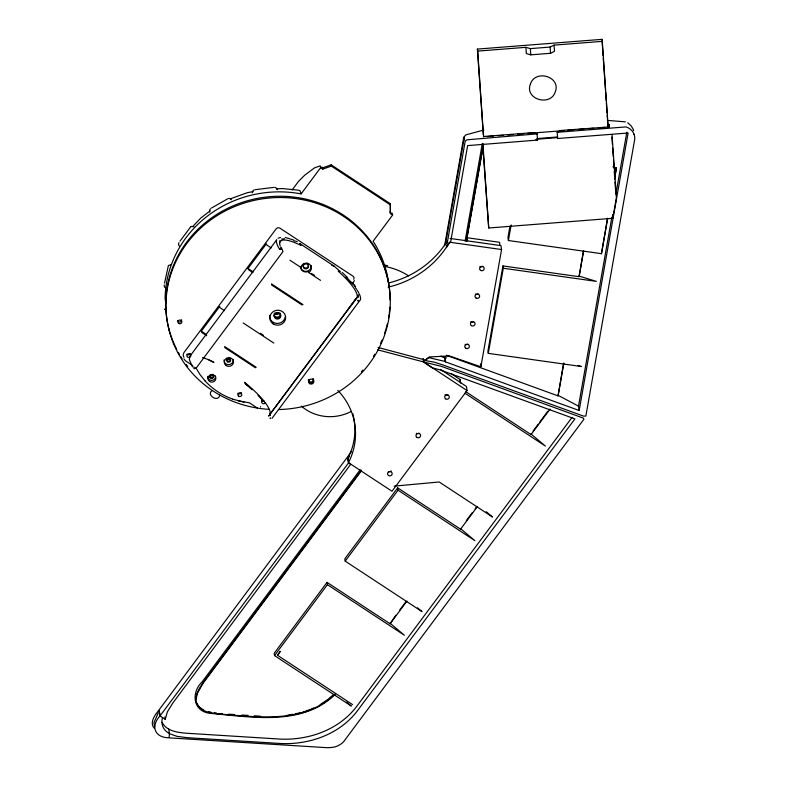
<?xml version="1.0" encoding="UTF-8"?>
<svg xmlns="http://www.w3.org/2000/svg" width="787" height="787" viewBox="0 0 787 787"><rect width="100%" height="100%" fill="white"/><g stroke="black" fill="none" stroke-linecap="round" stroke-linejoin="round"><path stroke-width="1.18" d="M390.263 212.352L390.342 203.725L331.179 164.847L322.572 167.867M388.512 282.513A112.315 105.871 -8.7 0 0 373.107 241.225L392.615 215.048L390.46 213.621L390.342 203.725M270.256 415.556L270.305 412.959M358.36 297.309L358.41 294.712M164.158 284.983L164.355 286.822L165.693 288.111M162.201 722.436C166.578 731.133 177.35 732.392 186.047 733.218L276.532 738.855C307.019 741.354 339.6 730.287 357.888 704.808L572.041 417.415M189.48 358.99L189.677 356.57L276.709 239.779A51.608 12.454 36.7 0 0 279.592 249.253M169.146 736.996L169.451 733.494C163.489 730.808 160.45 723.755 162.555 717.577M354.357 280.585L352.409 284.009M196.081 699.525L197.232 693.622L203.262 682.998L361.538 470.587M279.552 242.888L279.926 240.527M260.546 406.997L260.477 406.682M444.606 245.731L463.533 138.463A20.088 15.386 -56.5 0 0 463.71 137.204L465.855 134.882L483.867 129.983M445.363 244.727L464.35 137.115L463.73 140.903M465.087 241.078L482.313 143.441M466.268 241.353L482.874 147.199M467.537 240.901L467.045 237.723L483.159 146.382M377.947 347.441L425.373 360.062L429.269 356.924L449.446 355.98L480.896 366.752L501.565 249.548L500.965 245.623L450.115 238.441M583.669 250.679L579.084 276.69L502.942 265.927L487.92 351.051L488.274 353.363L581.337 366.516L577.865 365.443M509.848 226.764L507.949 237.556L508.402 240.527L601.465 253.68L607.594 218.914M488.274 353.363L503.296 268.239L502.942 265.927M508.402 240.527L511.147 224.944M446.318 355.252L558.052 395.891L563.551 363.505M579.084 276.69L583.364 251.201M558.052 395.891L563.856 362.984M607.495 218.245L601.465 253.68M614.47 178.679L616.378 167.887L612.906 166.814M614.578 179.347L616.378 167.887M444.685 357.475L443.986 357.229L446.259 358.006L440.75 356.226L444.97 357.209L445.353 361.843L579.173 410.509L578.504 406.151L611.833 217.232M626.826 132.226L615.847 194.232M613.211 214.684L612.916 216.376L612.798 214.713M579.173 410.509L628.124 133.003L557.599 138.512L557.166 132.295L560.915 130.455L609.512 126.914M168.772 729.037L169.431 733.691L176.918 736.317L186.726 737.655L277.211 743.292C307.697 745.791 340.279 734.724 358.567 709.244L574.913 418.9L440.002 369.88L432.073 367.785L423.731 362.02L441.291 366.319L583.423 418.153L583.905 419.245L343.506 741.866A19.508 18.386 -8.7 0 1 335.046 746.893A33.034 31.136 -8.7 0 1 325.572 747.601L168.438 737.822C154.282 737.271 150.671 726.027 160.017 715.904L159.249 711.064L160.017 715.904L165.24 719.338L167.375 711.871L172.579 703.352L350.687 464.33L348.533 462.923L347.864 458.555L351.661 449.485A69.217 65.242 -8.7 0 0 352.753 413.568M252.263 389.821L245.229 383.771L244.57 382.325A47.564 11.48 36.7 0 1 268.701 415.91M164.542 283.143L168.388 265.524L170.769 264.757M425.895 360.298L426.338 359.551M280.202 246.026A47.564 11.48 36.7 0 1 300.988 245.426L299.699 243.498L333.963 266.016L340.377 271.584M178.915 242.691L178.501 244.482L179.318 246.183M158.256 712.865L153.947 722.722L154.596 726.421M347.51 310.157L355.685 299.158M292.134 189.942L298.539 181.384L304.707 175.186L314.603 167.808L320.23 165.86L320.604 167.72L301.096 193.897A112.315 105.871 -8.7 0 0 165.093 298.48L165.762 302.887A112.315 105.871 -8.7 0 1 278.352 196.268A112.315 105.871 -8.7 0 1 390.096 299.936M206.765 335.774L201.905 332.567L201.275 331.189L219.662 306.517L220.153 307.776L224.482 310.658M252.834 272.617L248.505 269.725L248.013 268.465L266.399 243.793L266.891 245.052L271.22 247.935M195.953 368.395L282.986 251.604L281.52 247.964M211.9 390.775C206.076 394.995 218.491 403.023 219.74 395.054M268.662 415.949L355.724 299.119A47.564 11.48 36.7 0 0 338.194 271.151M270.059 414.228L357.082 297.437M351.612 451.472L156.643 713.12C153.416 717.114 149.924 723.981 154.39 728.378M349.32 456.608L347.864 458.555L348.474 462.648L391.995 491.255L467.055 390.549L466.425 386.447L440.533 369.428M160.017 715.904L348.533 462.923M360.161 469.79L202.229 681.729C190.336 693.091 193.248 712.422 211.319 713.455C252.125 717.075 302.562 726.401 335.331 694.242M361.469 470.144L203.194 682.565C199.2 688.32 194.773 695.147 196.416 702.496M406.948 601.111L390.067 623.776L327.048 582.36L274.181 653.308L274.535 655.61L351.307 706.067L346.585 702.132M477.443 506.513L460.552 529.179L397.701 487.871L344.834 558.809L345.188 561.121L422.009 611.607L417.503 607.81M274.535 655.61L327.402 584.662L327.048 582.36M345.188 561.121L398.055 490.173L397.701 487.871M277.457 655.237L280.32 651.38L277.457 655.256L352.556 704.591M390.067 623.776L395.841 615.227M399.511 610.299L406.122 601.435M466.327 520.63L472.2 512.75M475.141 508.805L476.607 506.838M533.133 430.981L538.249 424.114M539.705 422.157L547.742 411.365M465.815 391.71L531.038 434.581L550.034 409.083M190.808 226.725L179.987 241.147M272.056 418.281L360.348 299.847A51.608 12.454 36.7 0 0 359.364 294.102M293.935 240.792L297.23 241.599M210.503 208.742L209.558 210.218L209.736 212.106M192.785 226.469L200.793 218.029L210.109 210.877M445.353 361.843L444.97 357.209M328.996 698.512L333.501 694.626M334.465 694.291C304.372 723.912 258.057 716.977 220.045 714.094C211.762 712.983 198.885 712.117 196.347 702.053M320.112 704.631L328.1 699.279M191.084 226.459L193.927 226.705M211.447 208.073L227.679 198.806M254.083 189.952L252.824 190.966L252.352 192.776M311.475 709.028L313.639 707.926M602.311 41.878L601.966 39.35L477.394 49.089L477.699 51.096L525.903 47.328L530.359 48.617L550.113 47.072L554.068 45.125L602.271 41.357L608.184 127.13L607.879 125.123M525.903 47.328L526.336 53.546L530.792 54.834L550.536 53.29L554.501 51.342L554.068 45.125M302.395 712.373L310.344 709.441M230.345 198.816L247.108 192.766L252.952 191.615M320.604 167.72L322.768 169.136L331.376 166.116L390.539 204.994M278.067 238.205L280.556 237.517M331.809 265.386L333.963 266.016M165.742 308.189L164.473 309.606M625.37 121.857L608.833 120.509M286.94 715.413L292.882 714.242M295.263 713.77L301.214 712.609M213.484 362.413L208.771 359.885M633.968 134.075L633.909 134.469M281.618 239.12L284.55 238.717M228.525 198.452L229.991 198.55L231.358 199.76M255.086 189.697L273.787 187.385M394.198 486.13L439.205 481.988L492.495 517.01L486.189 511.698M484.339 136.446L532.868 132.649L537.088 133.869L537.511 140.086L467.635 145.605L450.528 242.573L449.544 242.426A93.84 88.449 -8.7 0 1 446.465 247.413L465.078 141.916A2.971 2.804 -8.7 0 1 467.075 139.811L537.088 133.869M487.281 136.584L493.38 136.102M498.269 135.728L503.149 135.344M508.038 134.961L512.927 134.577M517.807 134.193L523.916 133.721M527.575 133.436L564.22 130.563M567.88 130.278L573.989 129.806M578.878 129.422L583.757 129.038M588.646 128.655L593.536 128.271M598.415 127.888L604.524 127.415M557.166 132.295L625.596 126.943A1.653 1.554 -8.7 0 1 626.236 127.022A12.71 11.982 -8.7 0 1 634.755 139.112L585.853 416.077L583.521 416.116L442.668 364.883L434.424 362.217L425.029 360.525L428.718 357.632L445.639 361.567M536.95 138.581L557.678 136.958M537.442 139.201L557.393 137.636M482.608 143.657L488.717 227.994L612.788 218.294L616.388 197.891L612.03 134.587M276.532 188.811L282.474 188.565L298.165 190.159L300.004 190.661L301.096 193.897M258.834 408.256L257.624 408.128M219.976 713.661L222.416 713.809M228.525 714.193L234.634 714.566M241.973 715.029L248.082 715.403M254.181 715.786L260.29 716.17M614.067 168.211L616.477 168.556M467.045 237.723L499.529 242.307L500.011 245.485M501.565 249.548L449.505 242.189A93.84 88.459 -8.7 0 1 388.089 287.147M503.296 268.239L596.359 281.392L578.986 276.03M208.673 711.782L210.936 712.156M214.32 712.717L216.582 713.091M391.552 212.992L392.27 213.228L392.615 215.048M321.745 167.09L322.434 167.336L322.768 169.136M232.972 399.235L244.019 402.118M384.312 264.953L387.686 265.701M238.402 400.888L249.449 402.826L257.044 407.843M285.288 237.458L293.649 240.015M274.85 187.385L276.355 188.054L277.27 189.697M194.822 368.769L193.838 368.267M377.691 349.822L423.534 361.941L467.055 390.549M535.898 139.614L537.511 140.086M203.685 710.031L199.406 707.188L196.819 703.48M557.953 395.241L578.504 406.151M609.482 124.995L609.108 124.484L609.443 126.658M627.76 122.742L631.272 126.048L632.915 128.773M311.465 273.414L314.495 275.401M289.941 260.241L300.929 267.462A5.283 4.978 -8.7 0 1 309.212 264.029A5.283 4.978 -8.7 0 1 308.612 272.509L320.545 280.359M451.069 373.609L460.041 379.501L460.68 383.072M464.95 393.215L545.361 446.062L530.94 433.922L531.038 434.581M248.013 268.465L253.099 271.81M271.426 283.851L302.975 304.589M271.554 284.924L302.159 305.041M260.379 333.275L263.429 335.282M243.203 322.965L273.817 343.083M201.275 331.189L206.381 334.544M224.59 346.516L256.198 367.293M224.816 347.647L255.421 367.755M245.859 384.263L248.672 386.112M398.055 490.173L474.876 540.659L460.454 528.52L460.552 529.179M192.697 365.552L185.329 360.702L183.912 358.862M327.402 584.662L404.39 635.257L389.968 623.117M342.119 272.371L347.264 277.358M346.073 277.073L350.864 282.297M257.959 395.31L262.76 400.544M205.043 380.888L199.967 374.504L195.727 367.519M351.71 282.139L355.419 286.694L353.373 284.176M169.471 330.57L168.684 328.887M192.461 366.87L189.303 359.521M193.75 366.84L194.605 368.395M390.077 211.772L390.46 213.621M633.171 129.402L633.673 130.681M423.219 358.754L423.731 362.02M480.444 363.801L480.896 366.752M460.041 379.501L460.513 382.561M423.091 358.941L423.593 362.207M331.179 164.847L331.376 166.116M308.612 272.509L308.445 271.426A5.283 4.978 -8.7 0 1 300.762 266.37L300.929 267.462M164.867 716.937L165.24 719.338M611.912 137.174L612.414 144.454M612.66 148.094L613.25 156.593M613.496 160.233L613.998 167.523M614.254 171.163L614.755 178.442M615.011 182.092L615.591 190.592M602.468 40.521L601.966 39.35M602.173 42.291L603.098 55.69M603.265 58.12L605.449 89.797M605.616 92.236L606.197 100.756M606.374 103.195L607.043 112.944M607.21 115.374L607.8 123.903M550.113 47.072L550.536 53.29M530.359 48.617L530.792 54.834M477.699 51.096L483.612 136.869M477.394 49.089L483.307 134.862M482.893 143.47L488.717 227.994M391.109 470.842A2.312 2.184 -8.7 0 1 388.424 471.659M419.117 433.135A2.312 2.184 -8.7 0 1 416.313 433.273M447.823 394.621A2.312 2.184 -8.7 0 1 445.019 394.759M473.617 321.558A2.312 2.184 -8.7 0 1 470.803 321.696M478.191 293.935A2.312 2.184 -8.7 0 1 475.378 294.072M467.94 344.155A2.312 2.184 -8.7 0 1 465.137 344.293M482.775 266.311A2.312 2.184 -8.7 0 1 479.962 266.449M447.055 241.363A93.84 88.459 -8.7 0 1 388.611 282.956M408.512 275.912A39.635 37.363 -8.7 0 0 404.784 273.571A66.069 62.281 -8.7 0 0 383.948 266.262M351.209 411.434A42.941 40.481 -8.7 0 1 301.342 406.102M337.8 390.401A69.217 65.242 -8.7 0 1 348.474 462.648M313.049 378.911A2.312 2.184 -8.7 0 1 311.327 382A2.312 2.184 -8.7 0 1 308.652 379.678M278.086 312.793A3.965 3.738 -8.7 0 1 275.057 312.941M279.867 312.842A3.965 3.738 -8.7 0 1 274.338 313.806M187.68 366.349A112.315 105.871 -8.7 0 1 186.224 364.479M182.161 358.715A112.315 105.871 -8.7 0 1 180.902 356.737M179.534 354.475A112.315 105.871 -8.7 0 1 178.374 352.448M176.731 349.369A112.315 105.871 -8.7 0 1 165.693 302.405M212.834 375.114A1.977 1.869 -8.7 0 1 209.696 375.271M181.571 319.807A1.977 1.869 -8.7 0 1 179.948 321.981A1.977 1.869 -8.7 0 1 177.675 320.486M230.089 358.292A1.977 1.869 -8.7 0 1 226.44 358.469M389.87 307.176A112.315 105.871 -8.7 0 1 389.29 313.177M389.122 314.367A112.315 105.871 -8.7 0 1 388.562 317.948M387.322 323.89A112.315 105.871 -8.7 0 1 386.083 328.582M385.738 329.743A112.315 105.871 -8.7 0 1 384.627 333.216M382.01 340.063A112.315 105.871 -8.7 0 1 380.534 343.417M374.72 354.239A112.315 105.871 -8.7 0 1 373.412 356.324M362.886 370.087A112.315 105.871 -8.7 0 1 361.322 371.789M313.649 380.524A2.646 2.489 -8.7 0 1 310.422 382.777A2.646 2.489 -8.7 0 1 308.543 379.501M313.059 378.714A2.646 2.489 -8.7 0 1 313.62 379.875M257.31 408.06A112.315 105.871 -8.7 0 1 188.555 241.225A112.315 105.871 -8.7 0 1 378.37 254.319A112.315 105.871 -8.7 0 1 278.775 409.545M269.184 409.368A112.315 105.871 -8.7 0 1 259.68 408.423M280.438 313.472A3.305 3.118 -8.7 0 1 274.181 315.39M280.349 313.747A3.305 3.118 -8.7 0 1 277.89 318.155A3.305 3.118 -8.7 0 1 274.063 314.849M274.26 314.052A3.305 3.118 -8.7 0 1 274.663 313.324M264.058 400.927A1.977 1.869 -8.7 0 1 261.717 400.455M190.316 353.629A1.977 1.869 -8.7 0 1 186.932 354.219M213.297 374.996A1.977 1.869 -8.7 0 1 211.821 377.642A1.977 1.869 -8.7 0 1 209.519 375.655M212.638 374.258A1.977 1.869 -8.7 0 1 213.021 374.582M241.265 392.683A1.977 1.869 -8.7 0 1 237.89 393.274M230.306 358.606A1.977 1.869 -8.7 0 1 228.319 361.272A1.977 1.869 -8.7 0 1 226.892 358.351M183.951 357.288A4.673 4.407 -8.7 0 1 184.109 352.389L276.129 228.899A2.804 2.646 -8.7 0 1 280.034 228.22L352.832 276.06A2.804 2.646 -8.7 0 1 353.757 279.287M232.814 399.147A69.286 65.311 -8.7 0 1 205.102 380.928M202.466 357.623A47.564 11.48 36.7 0 1 213.956 362.217M281.598 249.125A47.564 11.48 36.7 0 1 280.644 247.197M347.156 278.195A51.608 12.454 36.7 0 1 351.868 283.281M355.321 287.55A51.608 12.454 36.7 0 1 356.59 289.331M357.16 290.187A51.608 12.454 36.7 0 1 358.921 293.187M265.494 402.482A1.977 1.869 -8.7 0 1 262.287 403.249A1.977 1.869 -8.7 0 1 262.819 400.17M190.12 357.042A1.977 1.869 -8.7 0 1 186.991 356.275A1.977 1.869 -8.7 0 1 188.88 353.747A1.977 1.869 -8.7 0 1 190.72 356.245M285.356 316.551A7.929 7.476 -8.7 0 1 276.719 323.427A7.929 7.476 -8.7 0 1 269.597 315.38M215.53 375.989A3.965 3.738 -8.7 0 1 211.762 380.406A3.965 3.738 -8.7 0 1 207.689 376.383M233.198 359.482A4.624 4.358 -8.7 0 1 228.801 364.637A4.624 4.358 -8.7 0 1 224.039 359.944M308.347 265.071A2.646 2.489 -8.7 0 1 305.838 268.023A2.646 2.489 -8.7 0 1 303.113 265.337M303.27 264.698A2.646 2.489 -8.7 0 1 303.595 264.117M306.664 263.173A2.646 2.489 -8.7 0 1 307.274 263.468M307.776 263.911A2.646 2.489 -8.7 0 1 308.15 264.452M311.081 265.485A5.283 4.978 -8.7 0 1 306.753 271.308A5.283 4.978 -8.7 0 1 300.673 267.314M358.134 300.359L358.006 300.88L358.134 300.359M530.477 83.845C524.122 99.26 550.251 106.855 555.199 92.128C561.475 76.742 535.494 68.971 530.477 83.845M270.492 418.163L269.941 418.271L270.58 418.202M280.034 248.967L280.831 248.899L280.034 248.967M388.522 475.505A2.312 2.184 -8.7 0 0 392.162 473.882A2.312 2.184 -8.7 0 0 388.906 471.738A2.312 2.184 -8.7 0 0 388.522 475.505M416.933 437.385A2.312 2.184 -8.7 0 0 420.573 435.752A2.312 2.184 -8.7 0 0 417.317 433.607A2.312 2.184 -8.7 0 0 416.933 437.385M445.649 398.861A2.312 2.184 -8.7 0 0 449.288 397.238A2.312 2.184 -8.7 0 0 446.032 395.094A2.312 2.184 -8.7 0 0 445.649 398.861M480.562 270.374A2.312 2.184 -8.7 0 0 484.202 268.741A2.312 2.184 -8.7 0 0 480.946 266.606A2.312 2.184 -8.7 0 0 480.562 270.374M465.737 348.218A2.312 2.184 -8.7 0 0 469.377 346.585A2.312 2.184 -8.7 0 0 466.12 344.45A2.312 2.184 -8.7 0 0 465.737 348.218M475.987 297.998A2.312 2.184 -8.7 0 0 479.617 296.365A2.312 2.184 -8.7 0 0 476.361 294.23A2.312 2.184 -8.7 0 0 475.987 297.998M471.403 325.621A2.312 2.184 -8.7 0 0 475.043 323.988A2.312 2.184 -8.7 0 0 471.787 321.853A2.312 2.184 -8.7 0 0 471.403 325.621M178.738 323.427A1.977 1.869 -8.7 0 0 181.856 322.04A1.977 1.869 -8.7 0 0 179.072 320.201A1.977 1.869 -8.7 0 0 178.738 323.427M309.685 383.653A2.646 2.489 -8.7 0 0 313.836 381.793A2.646 2.489 -8.7 0 0 310.117 379.344A2.646 2.489 -8.7 0 0 309.685 383.653M209.598 381.498A3.965 3.738 -8.7 0 0 215.835 378.704A3.965 3.738 -8.7 0 0 210.247 375.035A3.965 3.738 -8.7 0 0 209.598 381.498M226.223 365.621A4.624 4.358 -8.7 0 0 233.503 362.364A4.624 4.358 -8.7 0 0 226.99 358.085A4.624 4.358 -8.7 0 0 226.223 365.621M238.668 396.215A1.977 1.869 -8.7 0 0 241.786 394.818A1.977 1.869 -8.7 0 0 238.992 392.988A1.977 1.869 -8.7 0 0 238.668 396.215M273.148 323.88A7.929 7.476 -8.7 0 0 285.632 318.292A7.929 7.476 -8.7 0 0 274.466 310.954A7.929 7.476 -8.7 0 0 273.148 323.88M210.473 378.213A1.977 1.869 -8.7 0 0 213.592 376.816A1.977 1.869 -8.7 0 0 210.808 374.986A1.977 1.869 -8.7 0 0 210.473 378.213M227.492 361.823A1.977 1.869 -8.7 0 0 230.611 360.426A1.977 1.869 -8.7 0 0 227.817 358.597A1.977 1.869 -8.7 0 0 227.492 361.823M275.568 318.538A3.305 3.118 -8.7 0 0 280.762 316.207A3.305 3.118 -8.7 0 0 276.109 313.147A3.305 3.118 -8.7 0 0 275.568 318.538M304.343 268.456A2.646 2.489 -8.7 0 0 308.504 266.596A2.646 2.489 -8.7 0 0 304.785 264.147A2.646 2.489 -8.7 0 0 304.343 268.456"/></g></svg>
